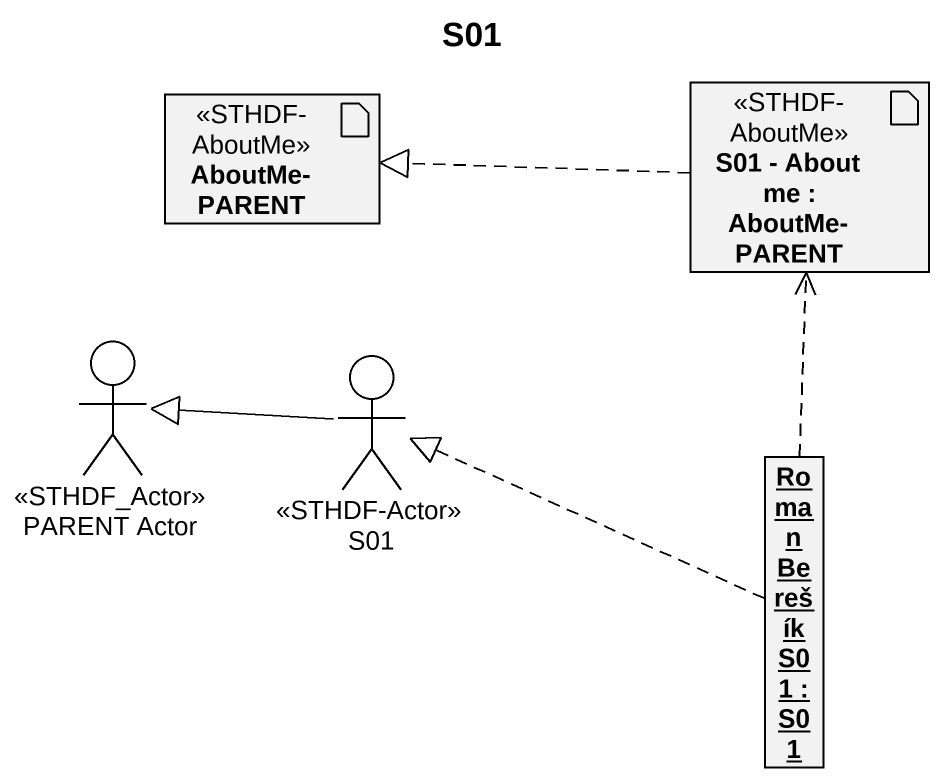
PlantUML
@startuml
title S01
allowmixing
hide circle
hide empty members
artifact "AboutMe-PARENT" as AboutMe_PARENT <<STHDF-AboutMe>>
artifact "S01 - About me : AboutMe-PARENT" as S01_About_me <<STHDF-AboutMe>>
actor "PARENT Actor" as PARENT_Actor <<STHDF_Actor>>
actor S01 <<STHDF-Actor>>
object "Roman Berešík S01 : S01" as Roman_Berešík_S01
S01_About_me .left.|> AboutMe_PARENT
S01 -left-|> PARENT_Actor
Roman_Berešík_S01 .up.> S01_About_me
Roman_Berešík_S01 .left.|> S01
@enduml
